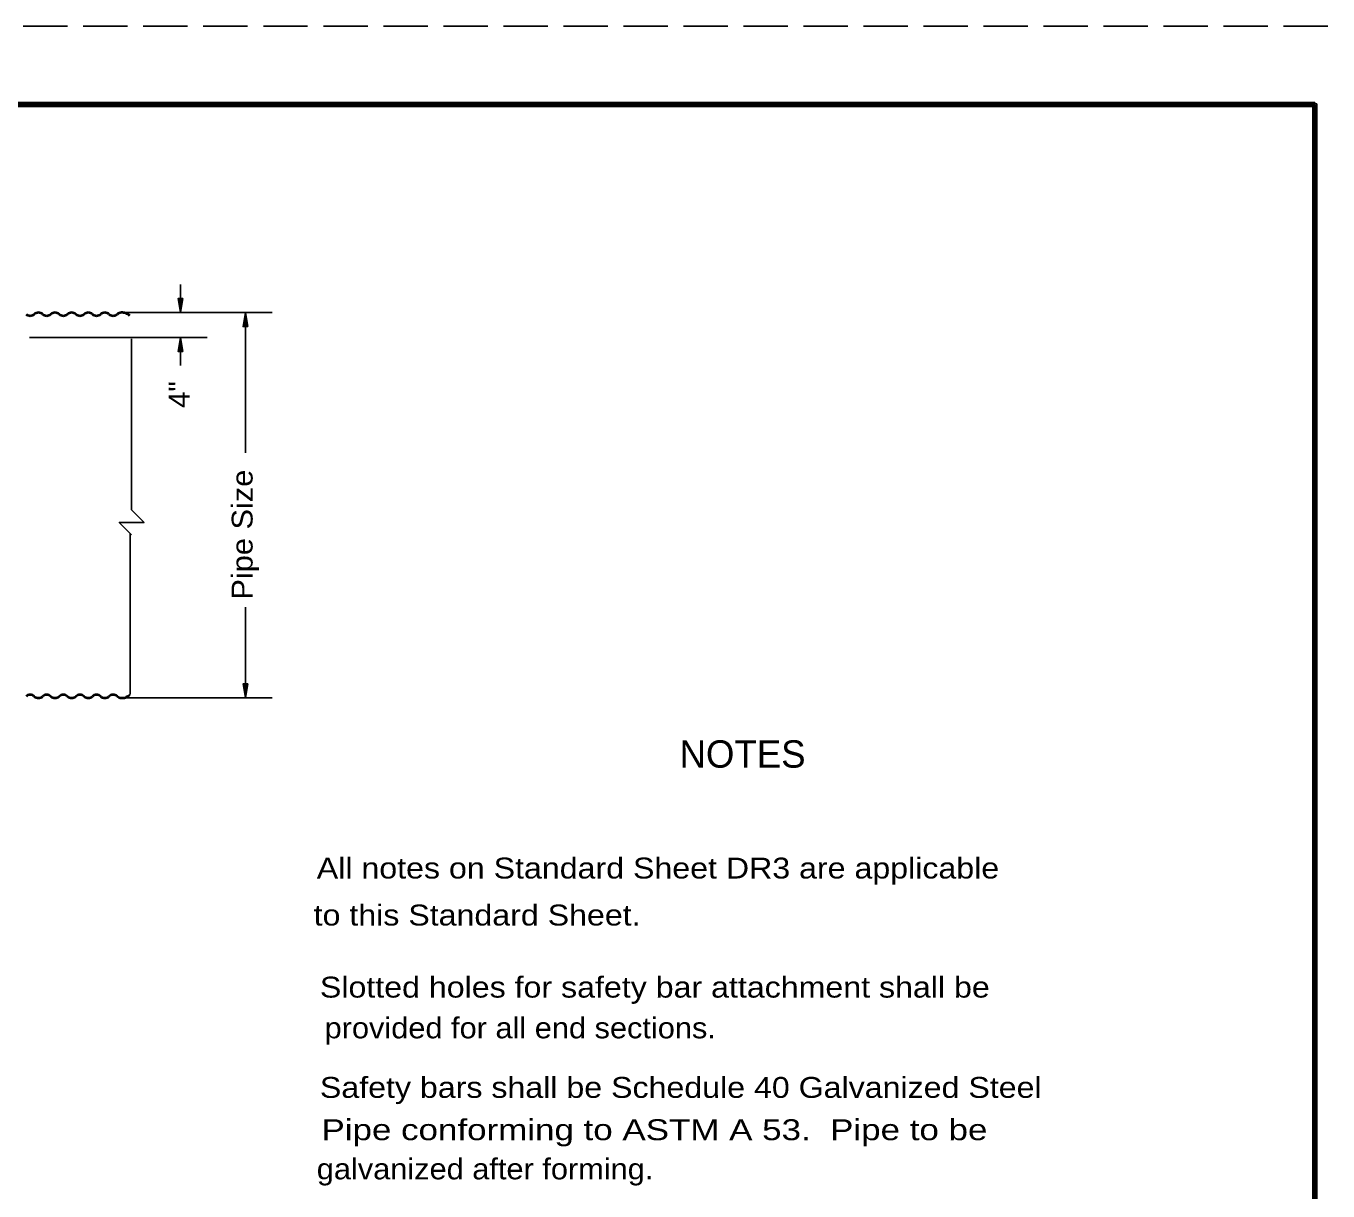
# Model space of a CAD drawing. Extents: x -319.1 to -283.7, y -451.4 to -429.4.
# Drawn here: x -292.14 to -283.85, y -436.78 to -429.37 of the extents above; entities that cross this region are included whole.
import ezdxf
from ezdxf.enums import TextEntityAlignment as Align

# ---------------------------------------------------------------- set-up
doc = ezdxf.new("R2010")
doc.units = 0
doc.header["$LTSCALE"] = 0.047
doc.header["$PDMODE"] = 32
doc.header["$PDSIZE"] = 0.0235
doc.linetypes.add('LONG_DASHED', pattern=[7.5, 6, -1.5])
doc.layers.add('63', color=7, linetype='Continuous', lineweight=13)

msp = doc.modelspace()

# ---------------------------------------------------------------- hatches: boundary and pattern name
at = {"layer": '63'}
for points in [[(-291.14167, -431.10658), (-291.17142, -431.10658), (-291.1565, -431.19567), (-291.1565, -431.19567)], [(-291.14167, -431.10658), (-291.17142, -431.10658), (-291.1565, -431.19567), (-291.1565, -431.19567)], [(-290.728, -431.28467), (-290.75767, -431.28467), (-290.74283, -431.19567), (-290.74283, -431.19567)], [(-290.728, -431.28467), (-290.75767, -431.28467), (-290.74283, -431.19567), (-290.74283, -431.19567)], [(-291.14167, -431.443), (-291.17142, -431.443), (-291.1565, -431.354), (-291.1565, -431.354)], [(-291.14167, -431.443), (-291.17142, -431.443), (-291.1565, -431.354), (-291.1565, -431.354)], [(-290.728, -433.55783), (-290.75767, -433.55783), (-290.74283, -433.64692), (-290.74283, -433.64692)], [(-290.728, -433.55783), (-290.75767, -433.55783), (-290.74283, -433.64692), (-290.74283, -433.64692)]]:
    msp.add_hatch(color=256, dxfattribs=at).paths.add_polyline_path(points)

# ---------------------------------------------------------------- linework, layer by layer
at = {"layer": '63', "linetype": 'LONG_DASHED', "lineweight": 25}
msp.add_line((-283.85225, -429.37275), (-319.05225, -429.37275), dxfattribs=at)
msp.add_line((-283.85225, -429.37275), (-319.05225, -429.37275), dxfattribs=at)
at = {"layer": '63', "lineweight": 158}
msp.add_line((-283.93558, -429.87275), (-316.43558, -429.87275), dxfattribs=at)
msp.add_line((-283.93558, -429.87275), (-316.43558, -429.87275), dxfattribs=at)
at = {"layer": '63', "lineweight": 25}
for p, q in [((-291.1565, -431.10658), (-291.1565, -431.0175)), ((-291.1565, -431.10658), (-291.1565, -431.0175)), ((-291.5245, -431.19567), (-291.30525, -431.19567)), ((-291.5245, -431.19567), (-291.30525, -431.19567)), ((-291.41958, -431.19567), (-290.57183, -431.19567)), ((-291.41958, -431.19567), (-290.57183, -431.19567)), ((-290.74283, -431.21733), (-290.74283, -432.08683)), ((-290.74283, -431.21733), (-290.74283, -432.08683)), ((-292.1165, -431.354), (-290.9855, -431.354)), ((-292.1165, -431.354), (-290.9855, -431.354)), ((-291.1565, -431.443), (-291.1565, -431.53208)), ((-291.1565, -431.443), (-291.1565, -431.53208)), ((-291.47683, -432.60283), (-291.47683, -433.62525)), ((-291.47683, -432.60283), (-291.47683, -433.62525)), ((-290.74283, -433.55783), (-290.74283, -433.06942)), ((-290.74283, -433.55783), (-290.74283, -433.06942)), ((-291.5245, -433.64692), (-291.30525, -433.64692)), ((-291.5245, -433.64692), (-291.30525, -433.64692)), ((-291.41958, -433.64692), (-290.57183, -433.64692)), ((-291.41958, -433.64692), (-290.57183, -433.64692))]:
    msp.add_line(p, q, dxfattribs=at)
at = {"layer": '63', "lineweight": 158}
msp.add_lwpolyline([(-283.93558, -429.87275), (-283.93558, -450.87275), (-316.43558, -450.87275)], dxfattribs=at)
msp.add_lwpolyline([(-283.93558, -429.87275), (-283.93558, -450.87275), (-316.43558, -450.87275)], dxfattribs=at)
at = {"layer": '63', "lineweight": 25}
for points in [[(-291.14167, -431.10658), (-291.17142, -431.10658), (-291.1565, -431.19567), (-291.1565, -431.19567)], [(-291.14167, -431.10658), (-291.17142, -431.10658), (-291.1565, -431.19567), (-291.1565, -431.19567)], [(-290.728, -431.28467), (-290.75767, -431.28467), (-290.74283, -431.19567), (-290.74283, -431.19567)], [(-290.728, -431.28467), (-290.75767, -431.28467), (-290.74283, -431.19567), (-290.74283, -431.19567)], [(-291.14167, -431.443), (-291.17142, -431.443), (-291.1565, -431.354), (-291.1565, -431.354)], [(-291.14167, -431.443), (-291.17142, -431.443), (-291.1565, -431.354), (-291.1565, -431.354)], [(-290.728, -433.55783), (-290.75767, -433.55783), (-290.74283, -433.64692), (-290.74283, -433.64692)], [(-290.728, -433.55783), (-290.75767, -433.55783), (-290.74283, -433.64692), (-290.74283, -433.64692)]]:
    msp.add_lwpolyline(points, close=True, dxfattribs=at)
msp.add_lwpolyline([(-291.46675, -431.36275), (-291.46675, -432.45133), (-291.38758, -432.5305), (-291.54592, -432.5305), (-291.46675, -432.60967)], dxfattribs=at)
msp.add_lwpolyline([(-291.46675, -431.36275), (-291.46675, -432.45133), (-291.38758, -432.5305), (-291.54592, -432.5305), (-291.46675, -432.60967)], dxfattribs=at)
at = {"layer": '63', "lineweight": 40}
for centre, radius, start, end in [((-292.11228, -431.1753), 0.04013, 228.88784, 270.00003), ((-292.11228, -431.1753), 0.04013, 228.88784, 270.00003), ((-292.11228, -431.1753), 0.04013, 269.99994, 311.11213), ((-292.11228, -431.1753), 0.04013, 269.99994, 311.11213), ((-292.0595, -431.23577), 0.04013, 89.99994, 131.11213), ((-292.0595, -431.23577), 0.04013, 89.99994, 131.11213), ((-292.0595, -431.23577), 0.04013, 48.88784, 90.00003), ((-292.0595, -431.23577), 0.04013, 48.88784, 90.00003), ((-292.00673, -431.1753), 0.04013, 228.88787, 270.00006), ((-292.00673, -431.1753), 0.04013, 228.88787, 270.00006), ((-292.00673, -431.1753), 0.04013, 269.99994, 311.11213), ((-292.00673, -431.1753), 0.04013, 269.99994, 311.11213), ((-291.95395, -431.23577), 0.04013, 89.99997, 131.11216), ((-291.95395, -431.23577), 0.04013, 89.99997, 131.11216), ((-291.95395, -431.23577), 0.04013, 48.88787, 90.00006), ((-291.95395, -431.23577), 0.04013, 48.88787, 90.00006), ((-291.90117, -431.1753), 0.04013, 228.88787, 270.00006), ((-291.90117, -431.1753), 0.04013, 228.88787, 270.00006), ((-291.90117, -431.1753), 0.04013, 269.99997, 311.11216), ((-291.90117, -431.1753), 0.04013, 269.99997, 311.11216), ((-291.84839, -431.23577), 0.04013, 89.99994, 131.11213), ((-291.84839, -431.23577), 0.04013, 89.99994, 131.11213), ((-291.84839, -431.23577), 0.04013, 48.88787, 90.00006), ((-291.84839, -431.23577), 0.04013, 48.88787, 90.00006), ((-291.79561, -431.1753), 0.04013, 228.88784, 270.00003), ((-291.79561, -431.1753), 0.04013, 228.88784, 270.00003), ((-291.79561, -431.1753), 0.04013, 269.99994, 311.11213), ((-291.79561, -431.1753), 0.04013, 269.99994, 311.11213), ((-291.74284, -431.23577), 0.04013, 89.99994, 131.11213), ((-291.74284, -431.23577), 0.04013, 89.99994, 131.11213), ((-291.74284, -431.23577), 0.04013, 48.88784, 90.00003), ((-291.74284, -431.23577), 0.04013, 48.88784, 90.00003), ((-291.69006, -431.1753), 0.04013, 228.88787, 270.00006), ((-291.69006, -431.1753), 0.04013, 228.88787, 270.00006), ((-291.69006, -431.1753), 0.04013, 269.99994, 311.11213), ((-291.69006, -431.1753), 0.04013, 269.99994, 311.11213), ((-291.63728, -431.23577), 0.04013, 89.99997, 131.11216), ((-291.63728, -431.23577), 0.04013, 89.99997, 131.11216), ((-291.63728, -431.23577), 0.04013, 48.88787, 90.00006), ((-291.63728, -431.23577), 0.04013, 48.88787, 90.00006), ((-291.5845, -431.1753), 0.04013, 228.88787, 270.00006), ((-291.5845, -431.1753), 0.04013, 228.88787, 270.00006), ((-291.5845, -431.17545), 0.03998, 269.99997, 308.7672), ((-291.5845, -431.17545), 0.03998, 269.99997, 308.7672), ((-291.52782, -431.24603), 0.05054, 94.43038, 128.76724), ((-291.52782, -431.24603), 0.05054, 94.43038, 128.76724), ((-291.52709, -431.25552), 0.06006, 69.44391, 94.43036), ((-291.52709, -431.25552), 0.06006, 69.44391, 94.43036), ((-291.537, -431.28194), 0.08828, 48.88793, 69.44398), ((-291.537, -431.28194), 0.08828, 48.88793, 69.44398), ((-292.11228, -433.66719), 0.04013, 89.99997, 131.11216), ((-292.11228, -433.66719), 0.04013, 89.99997, 131.11216), ((-292.11228, -433.66719), 0.04013, 48.88787, 90.00006), ((-292.11228, -433.66719), 0.04013, 48.88787, 90.00006), ((-292.00673, -433.66719), 0.04013, 89.99994, 131.11213), ((-292.00673, -433.66719), 0.04013, 89.99994, 131.11213), ((-292.00673, -433.66719), 0.04013, 48.88787, 90.00006), ((-292.00673, -433.66719), 0.04013, 48.88787, 90.00006), ((-291.90117, -433.66719), 0.04013, 89.99994, 131.11213), ((-291.90117, -433.66719), 0.04013, 89.99994, 131.11213), ((-291.90117, -433.66719), 0.04013, 48.88784, 90.00003), ((-291.90117, -433.66719), 0.04013, 48.88784, 90.00003), ((-291.79561, -433.66719), 0.04013, 89.99997, 131.11216), ((-291.79561, -433.66719), 0.04013, 89.99997, 131.11216), ((-291.79561, -433.66719), 0.04013, 48.88787, 90.00006), ((-291.79561, -433.66719), 0.04013, 48.88787, 90.00006), ((-291.69006, -433.66719), 0.04013, 89.99994, 131.11213), ((-291.69006, -433.66719), 0.04013, 89.99994, 131.11213), ((-291.69006, -433.66719), 0.04013, 48.88787, 90.00006), ((-291.69006, -433.66719), 0.04013, 48.88787, 90.00006), ((-291.5845, -433.66719), 0.04013, 89.99994, 131.11213), ((-291.5845, -433.66719), 0.04013, 89.99994, 131.11213), ((-291.5845, -433.66704), 0.03998, 51.2328, 90.00003), ((-291.5845, -433.66704), 0.03998, 51.2328, 90.00003), ((-291.537, -433.56055), 0.08828, 290.55602, 311.11207), ((-291.537, -433.56055), 0.08828, 290.55602, 311.11207), ((-292.0595, -433.60672), 0.04013, 228.88787, 270.00006), ((-292.0595, -433.60672), 0.04013, 228.88787, 270.00006), ((-292.0595, -433.60672), 0.04013, 269.99997, 311.11216), ((-292.0595, -433.60672), 0.04013, 269.99997, 311.11216), ((-291.95395, -433.60672), 0.04013, 228.88784, 270.00003), ((-291.95395, -433.60672), 0.04013, 228.88784, 270.00003), ((-291.95395, -433.60672), 0.04013, 269.99994, 311.11213), ((-291.95395, -433.60672), 0.04013, 269.99994, 311.11213), ((-291.84839, -433.60672), 0.04013, 228.88787, 270.00006), ((-291.84839, -433.60672), 0.04013, 228.88787, 270.00006), ((-291.84839, -433.60672), 0.04013, 269.99994, 311.11213), ((-291.84839, -433.60672), 0.04013, 269.99994, 311.11213), ((-291.74284, -433.60672), 0.04013, 228.88787, 270.00006), ((-291.74284, -433.60672), 0.04013, 228.88787, 270.00006), ((-291.74284, -433.60672), 0.04013, 269.99997, 311.11216), ((-291.74284, -433.60672), 0.04013, 269.99997, 311.11216), ((-291.63728, -433.60672), 0.04013, 228.88784, 270.00003), ((-291.63728, -433.60672), 0.04013, 228.88784, 270.00003), ((-291.63728, -433.60672), 0.04013, 269.99994, 311.11213), ((-291.63728, -433.60672), 0.04013, 269.99994, 311.11213), ((-291.52782, -433.59646), 0.05054, 231.23276, 265.56962), ((-291.52782, -433.59646), 0.05054, 231.23276, 265.56962), ((-291.52709, -433.58697), 0.06006, 265.56964, 290.55609), ((-291.52709, -433.58697), 0.06006, 265.56964, 290.55609)]:
    msp.add_arc(centre, radius, start, end, dxfattribs=at)
at = {"layer": '63'}
msp.add_point((-283.93558, -429.87275), dxfattribs=at)

# ---------------------------------------------------------------- texts
for s, width, p in [('4"', 1.05, (-291.09817, -431.80225)), ('4"', 1.05, (-291.09817, -431.80225)), ('Pipe Size', 1.1, (-290.69667, -433.02133)), ('Pipe Size', 1.1, (-290.69667, -433.02133))]:
    msp.add_text(s, height=0.133, rotation=90, dxfattribs=dict(at, width=width)).set_placement(p)
msp.add_text('NOTES', height=0.1742, dxfattribs=at).set_placement((-287.57833, -434.0905), align=Align.CENTER)
msp.add_text('NOTES', height=0.1742, dxfattribs=at).set_placement((-287.57833, -434.0905), align=Align.CENTER)
for s, width, p in [('All notes on Standard Sheet DR3 are applicable', 1.15, (-290.28817, -434.79567)), ('All notes on Standard Sheet DR3 are applicable', 1.15, (-290.28817, -434.79567)), ('to this Standard Sheet.', 1.15, (-290.30808, -435.09467)), ('to this Standard Sheet.', 1.15, (-290.30808, -435.09467)), ('Slotted holes for safety bar attachment shall be', 1.15, (-290.26825, -435.55308)), ('Slotted holes for safety bar attachment shall be', 1.15, (-290.26825, -435.55308)), ('provided for all end sections.', 1.1, (-290.23833, -435.81225)), ('provided for all end sections.', 1.1, (-290.23833, -435.81225)), ('Safety bars shall be Schedule 40 Galvanized Steel', 1.15, (-290.26825, -436.191)), ('Safety bars shall be Schedule 40 Galvanized Steel', 1.15, (-290.26825, -436.191)), ('Pipe conforming to ASTM A 53.  Pipe to be ', 1.25, (-290.25825, -436.46008)), ('Pipe conforming to ASTM A 53.  Pipe to be ', 1.25, (-290.25825, -436.46008)), ('galvanized after forming.', 1.1, (-290.28817, -436.70925)), ('galvanized after forming.', 1.1, (-290.28817, -436.70925))]:
    msp.add_text(s, height=0.133, dxfattribs=dict(at, width=width)).set_placement(p)

doc.saveas('drawing.dxf')
